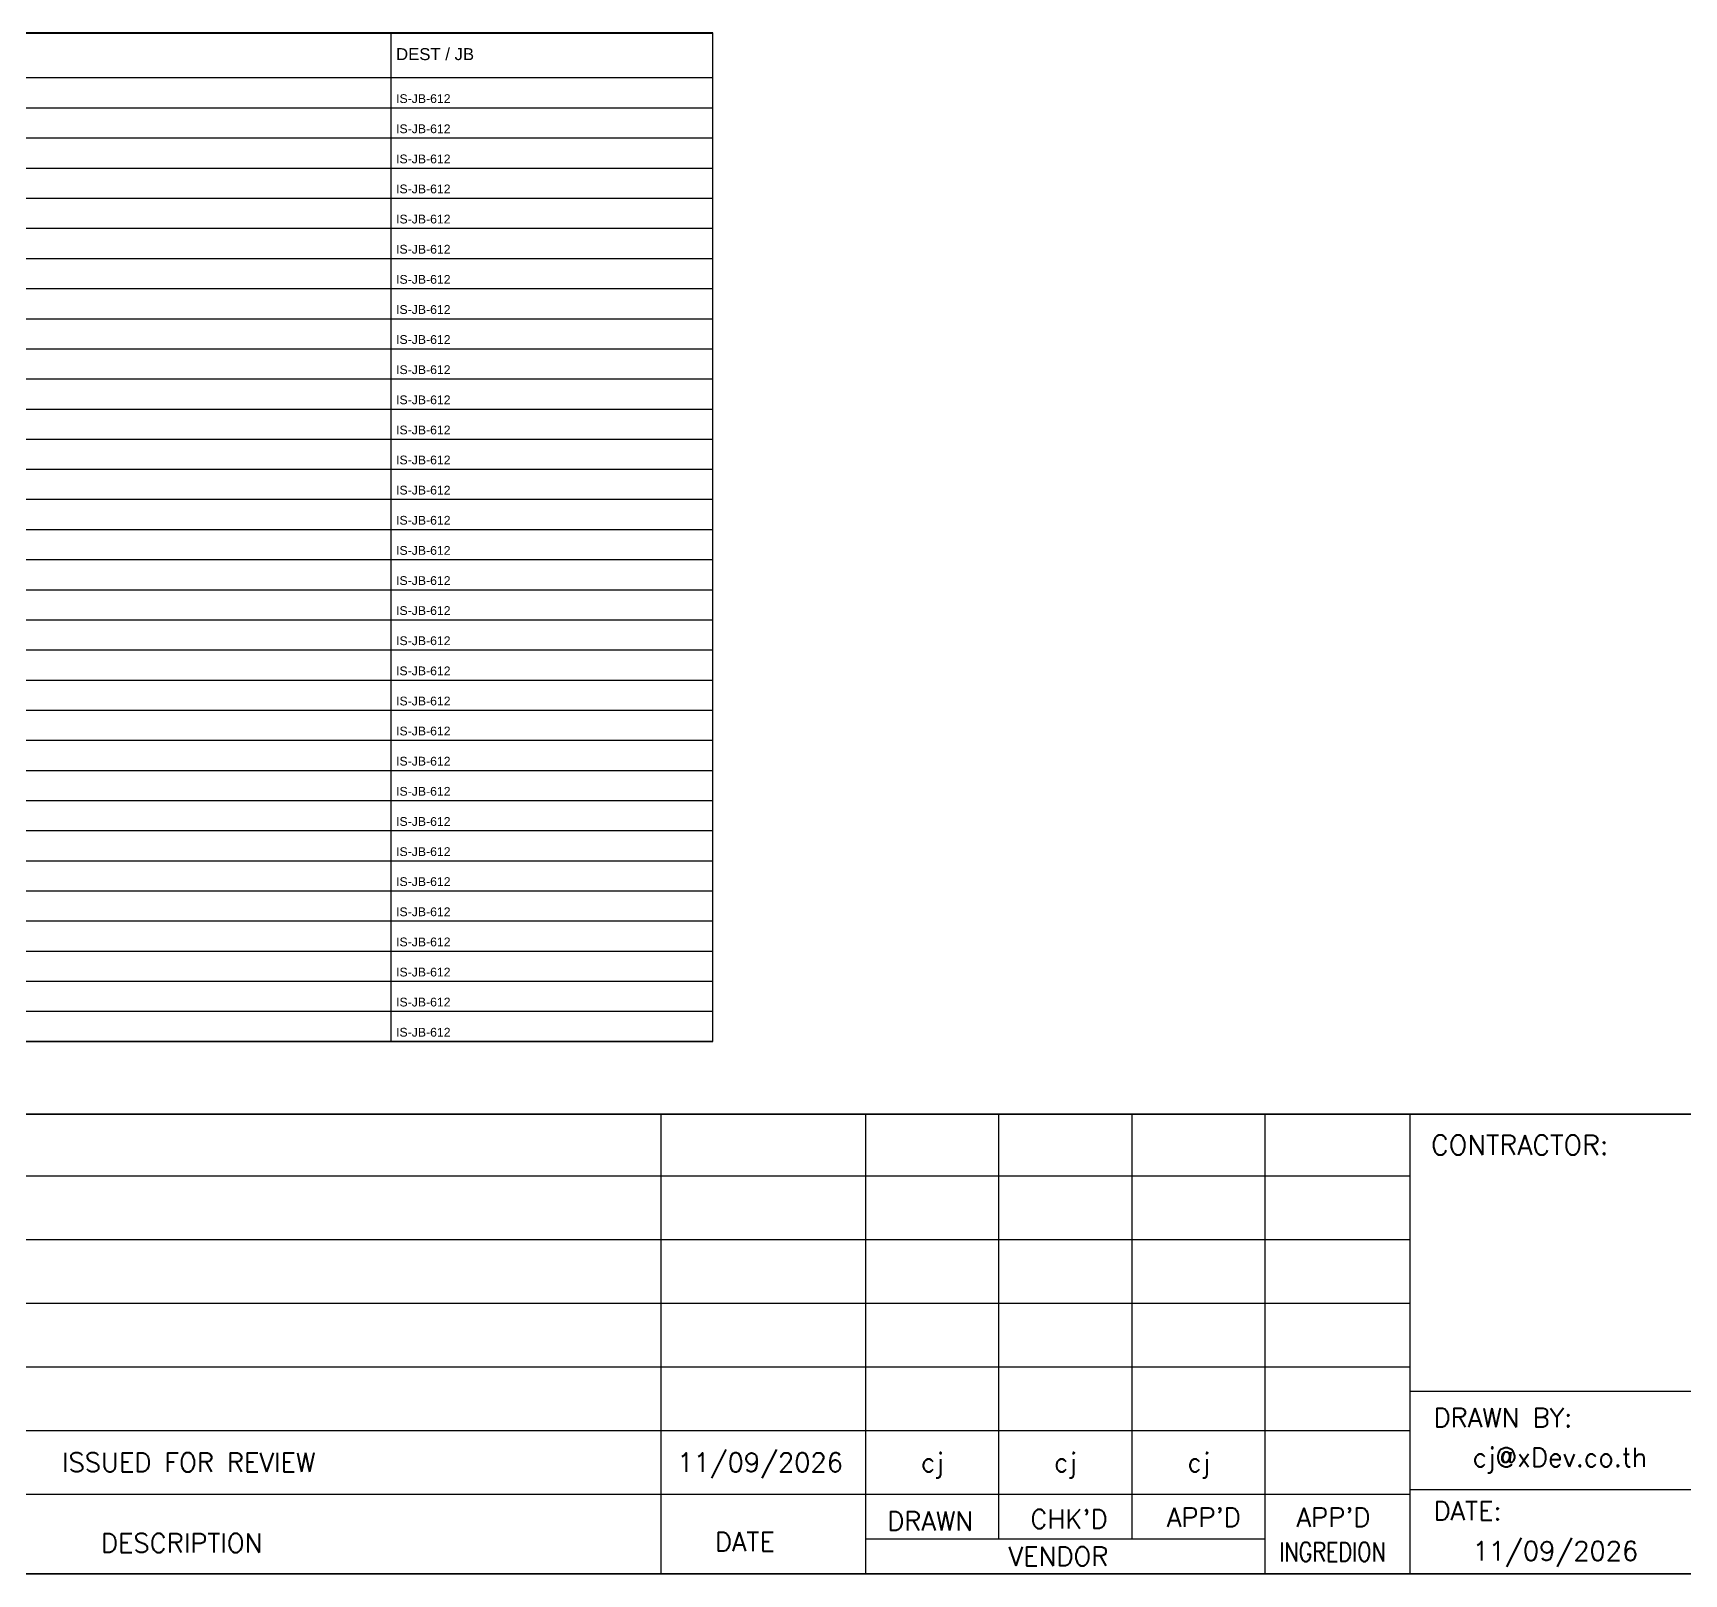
# Model space of a CAD drawing. Header units: millimetres. Extents: x 0 to 3893, y 0 to 2820.
# Drawn here: x 985 to 2020, y 0 to 966 of the extents above; entities that cross this region are included whole.
import ezdxf
from ezdxf.enums import TextEntityAlignment as Align

# ---------------------------------------------------------------- set-up
doc = ezdxf.new("R2010")
doc.units = ezdxf.units.MM
for name, color, linetype in [('GT_1', 9, 'Continuous'), ('HELPPOINT', 7, 'Continuous'), ('MEMBER', 7, 'Continuous')]:
    doc.layers.add(name, color=color, linetype=linetype)
doc.styles.add('ROMANS', font='romans.shx', dxfattribs={"width": 0.85, "height": 25})
doc.styles.get("Standard").update_dxf_attribs({"font": 'arial.ttf'})

msp = doc.modelspace()

# ---------------------------------------------------------------- linework, layer by layer
at = {"color": 7}
for p, q in [((1210, 333.8), (1210, 965.9)), ((65.7, 937.9), (1411.5, 937.9))]:
    msp.add_line(p, q, dxfattribs=at)
at = {"color": 8}
for p, q in [((65.7, 919), (1411.5, 919)), ((65.7, 900.1), (1411.5, 900.1)), ((65.7, 881.2), (1411.5, 881.2)), ((65.7, 862.4), (1411.5, 862.4)), ((65.7, 843.5), (1411.5, 843.5)), ((65.7, 824.6), (1411.5, 824.6)), ((65.7, 805.7), (1411.5, 805.7)), ((65.7, 786.8), (1411.5, 786.8)), ((65.7, 768), (1411.5, 768)), ((65.7, 749.1), (1411.5, 749.1)), ((65.7, 730.2), (1411.5, 730.2)), ((65.7, 711.3), (1411.5, 711.3)), ((65.7, 692.5), (1411.5, 692.5)), ((65.7, 673.6), (1411.5, 673.6)), ((65.7, 654.7), (1411.5, 654.7)), ((65.7, 635.8), (1411.5, 635.8)), ((65.7, 616.9), (1411.5, 616.9)), ((65.7, 598.1), (1411.5, 598.1)), ((65.7, 579.2), (1411.5, 579.2)), ((65.7, 560.3), (1411.5, 560.3)), ((65.7, 541.4), (1411.5, 541.4)), ((65.7, 522.6), (1411.5, 522.6)), ((65.7, 503.7), (1411.5, 503.7)), ((65.7, 484.8), (1411.5, 484.8)), ((65.7, 465.9), (1411.5, 465.9)), ((65.7, 447), (1411.5, 447)), ((65.7, 428.2), (1411.5, 428.2)), ((65.7, 409.3), (1411.5, 409.3)), ((65.7, 390.4), (1411.5, 390.4)), ((65.7, 371.5), (1411.5, 371.5)), ((65.7, 352.7), (1411.5, 352.7))]:
    msp.add_line(p, q, dxfattribs=at)
msp.add_lwpolyline([(65.6, 965.8), (1411.4, 965.8), (1411.4, 333.7), (65.6, 333.7)], close=True)
at = {"color": 7}
msp.add_lwpolyline([(65.7, 333.8), (1411.5, 333.8), (1411.5, 965.9), (65.7, 965.9), (65.7, 333.8)], dxfattribs=at)
at = {"layer": 'GT_1', "color": 4}
for p, q in [((1379.1, 0), (1379.1, 288.1)), ((1507.4, 0), (1507.4, 288.1)), ((1590.9, 21.8), (1590.9, 288.1)), ((1674.5, 21.8), (1674.5, 288.2)), ((1757.8, 0), (1757.8, 288.1)), ((1848.8, 0), (1848.8, 288.1)), ((1848.8, 249.3), (0, 249.3)), ((1848.8, 209.5), (0, 209.5)), ((1848.8, 169.6), (0, 169.6)), ((1848.8, 129.6), (0, 129.6)), ((2635.8, 114.3), (1848.8, 114.3)), ((1848.8, 89.7), (0, 89.7)), ((2635.8, 52.8), (1848.8, 52.8)), ((1848.7, 49.8), (0, 49.8)), ((1757.8, 21.8), (1507.4, 21.8))]:
    msp.add_line(p, q, dxfattribs=at)
at = {"layer": 'HELPPOINT', "color": 4, "lineweight": 35}
msp.add_line((3893.3, 0), (0, 0), dxfattribs=at)
msp.add_line((3893.3, 0), (0, 0), dxfattribs=at)
at = {"layer": 'MEMBER', "color": 4, "lineweight": 35}
msp.add_line((0, 288.1), (3893.3, 288.1), dxfattribs=at)
msp.add_line((0, 288.1), (3893.3, 288.1), dxfattribs=at)

# ---------------------------------------------------------------- texts
at = {"color": 3}
msp.add_text('DEST / JB', height=7.5, dxfattribs=at).set_placement((1213, 948.9))
at = {"color": 7}
for p in [(1213, 922), (1213, 903.1), (1213, 884.2), (1213, 865.4), (1213, 846.5), (1213, 827.6), (1213, 808.7), (1213, 789.8), (1213, 771), (1213, 752.1), (1213, 733.2), (1213, 714.3), (1213, 695.5), (1213, 676.6), (1213, 657.7), (1213, 638.8), (1213, 619.9), (1213, 601.1), (1213, 582.2), (1213, 563.3), (1213, 544.4), (1213, 525.6), (1213, 506.7), (1213, 487.8), (1213, 468.9), (1213, 450), (1213, 431.2), (1213, 412.3), (1213, 393.4), (1213, 374.5), (1213, 355.7), (1213, 336.8)]:
    msp.add_text('IS-JB-612', height=5.5, dxfattribs=at).set_placement(p)
at = {"layer": 'MEMBER', "color": 4, "ltscale": 0.8, "style": 'ROMANS'}
for s, height, p in [('CONTRACTOR:', 12.35, (1861.8, 262.7)), ('DRAWN BY:', 11.88, (1863.3, 92.1)), ('cj@xDev.co.th', 11.875, (1887.8, 67.2)), ("APP'D", 11.88, (1696.1, 29.6)), ("APP'D", 11.88, (1777.4, 29.6)), ('DATE:', 11.88, (1863.3, 33.6)), ('DRAWN', 11.88, (1520.8, 27.2)), ("CHK'D", 11.88, (1610.6, 28.5)), ('DESCRIPTION', 11.875, (1028, 13.4)), ('DATE', 11.88, (1412.8, 14.2)), ('11/09/2026', 11.88, (1887.8, 8.5)), ('VENDOR', 11.88, (1596.9, 5.1))]:
    msp.add_text(s, height=height, dxfattribs=at).set_placement(p)
for s, height, p in [('ISSUED FOR REVIEW', 11.875, (1083, 69.9)), ('11/09/2026', 11.88, (1441.2, 69.9)), ('cj', 11.88, (1549.1, 69.9)), ('cj', 11.88, (1632.6, 69.9)), ('cj', 11.88, (1716.2, 69.9))]:
    msp.add_text(s, height=height, dxfattribs=at).set_placement(p, align=Align.MIDDLE_CENTER)
at = {"layer": 'MEMBER', "color": 4, "ltscale": 0.8, "style": 'ROMANS', "width": 0.8}
msp.add_text('INGREDION', height=11.88, dxfattribs=at).set_placement((1766.6, 7.9))

doc.saveas('drawing.dxf')
